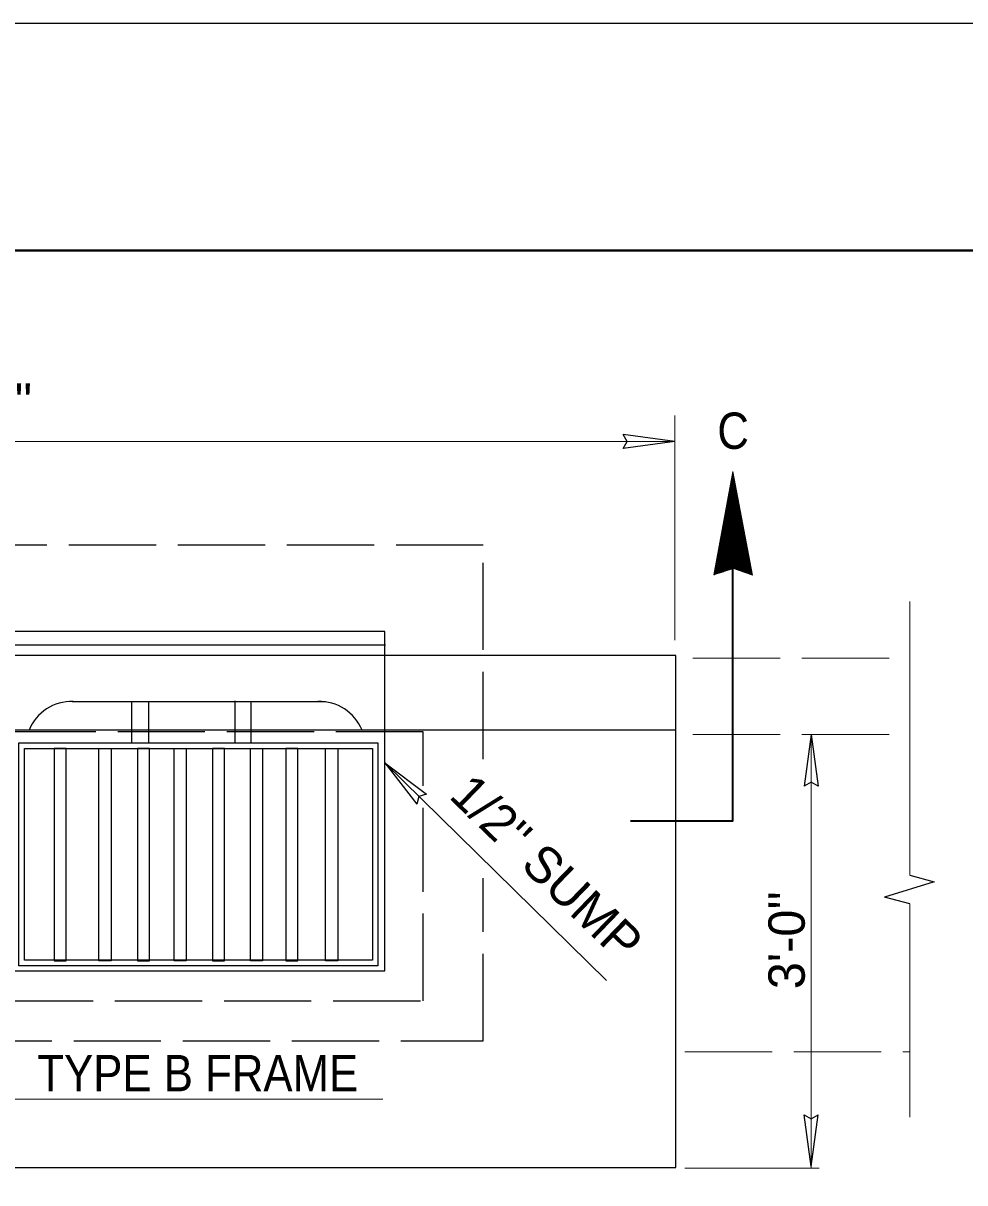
# Model space of a CAD drawing. Extents: x 385 to 753, y -129 to 142.
# Drawn here: x 600.32 to 631.4, y 62.36 to 100.64 of the extents above; entities that cross this region are included whole.
import ezdxf

# ---------------------------------------------------------------- set-up
doc = ezdxf.new("R2010")
doc.units = 0
doc.header["$LTSCALE"] = 0.48
doc.linetypes.add('LONG_DASHED', pattern=[7.5, 6, -1.5])
doc.layers.add('1', color=7, linetype='Continuous', lineweight=13)
doc.layers.add('15', color=7, linetype='Continuous', lineweight=13)
doc.layers.add('10', color=7, linetype='Continuous')

msp = doc.modelspace()

# ---------------------------------------------------------------- linework, layer by layer
at = {"layer": '1', "lineweight": 40}
msp.add_line((418.5478, 93.1413), (743.5478, 93.1413), dxfattribs=at)
at = {"layer": '1'}
for p, q in [((621.8238, 80.2713), (621.8238, 87.6928)), ((577.4772, 86.8314), (621.8238, 86.8314)), ((629.583, 72.5122), (629.583, 81.555)), ((626.3262, 62.8421), (626.3262, 77.1624)), ((612.2556, 76.2209), (619.5693, 69.0373)), ((629.583, 71.5692), (629.583, 64.5255)), ((596.7286, 65.1219), (612.1902, 65.1219)), ((622.1591, 62.8421), (626.5954, 62.8421))]:
    msp.add_line(p, q, dxfattribs=at)
at = {"layer": '1', "lineweight": 25}
for p, q in [((621.8234, 86.8323), (620.1204, 87.0662)), ((621.8234, 86.8323), (620.1204, 86.5982)), ((587.2353, 80.1221), (612.2754, 80.1221)), ((601.9347, 78.2501), (610.2953, 78.2501)), ((577.5641, 77.3139), (621.8602, 77.3139)), ((626.3254, 77.1621), (626.0914, 75.4591)), ((626.3254, 77.1621), (626.5594, 75.4591)), ((612.2552, 76.2201), (613.6342, 75.1937)), ((612.2552, 76.2201), (613.3062, 74.8598)), ((629.583, 71.5692), (628.7517, 71.7911)), ((626.327, 62.9026), (626.093, 64.6056)), ((626.327, 62.9026), (626.561, 64.6056))]:
    msp.add_line(p, q, dxfattribs=at)
at = {"layer": '1', "linetype": 'LONG_DASHED'}
for p, q in [((622.4197, 79.675), (629.583, 79.675)), ((622.4197, 77.157), (629.583, 77.157)), ((622.1548, 66.6874), (629.583, 66.6874))]:
    msp.add_line(p, q, dxfattribs=at)
at = {"layer": '1', "linetype": 'LONG_DASHED', "lineweight": 25}
for p, q in [((603.9045, 76.8751), (603.9045, 78.2234)), ((604.4673, 76.8917), (604.4673, 78.2341)), ((607.3144, 76.8751), (607.3144, 78.2682)), ((607.8442, 76.8751), (607.8442, 78.2172)), ((604.4838, 76.8751), (604.4838, 76.8917))]:
    msp.add_line(p, q, dxfattribs=at)
at = {"layer": '1', "lineweight": 25}
for points in [[(403.5478, -119.3587), (403.5478, 100.6413), (748.5478, 100.6413)], [(620.1204, 86.5982), (620.2522, 86.8347), (620.1204, 87.0662)], [(626.5594, 75.4591), (626.323, 75.5908), (626.0914, 75.4591)], [(613.6342, 75.1937), (613.3745, 75.1173), (613.3062, 74.8598)], [(629.583, 72.5122), (630.3887, 72.2972), (628.7517, 71.7911)], [(626.093, 64.6056), (626.3294, 64.4738), (626.561, 64.6056)]]:
    msp.add_lwpolyline(points, dxfattribs=at)
at = {"layer": '1', "lineweight": 35}
msp.add_lwpolyline([(620.367, 74.3077), (623.7439, 74.3077), (623.7439, 85.3075)], dxfattribs=at)
at = {"layer": '1', "linetype": 'LONG_DASHED', "lineweight": 25}
for points in [[(615.5038, 76.3511), (615.5038, 83.41), (583.9867, 83.41), (583.9867, 75.7746)], [(613.5174, 75.4646), (613.5174, 77.2477), (586.3042, 77.2477), (586.3042, 76.0196)], [(599.7477, 68.3686), (613.5174, 68.3686), (613.5174, 74.7368)], [(583.9867, 72.3477), (583.9867, 67.0433), (615.5038, 67.0433), (615.5038, 72.4159)]]:
    msp.add_lwpolyline(points, dxfattribs=at)
at = {"layer": '1', "lineweight": 25}
for points in [[(587.1649, 69.3625), (612.2594, 69.3625), (612.2594, 80.5607), (587.1649, 80.5607)], [(577.4317, 62.8688), (621.8602, 62.8688), (621.8602, 79.7656), (577.4317, 79.7656)], [(612.0277, 69.5282), (600.1756, 69.5282), (600.1756, 76.8833), (612.0277, 76.8833)], [(611.8456, 69.7103), (600.3577, 69.7103), (600.3577, 76.7012), (611.8456, 76.7012)], [(601.3388, 69.6939), (601.7361, 69.6939), (601.7361, 76.7011), (601.3388, 76.7011)], [(603.2173, 69.6939), (602.8201, 69.6939), (602.8201, 76.7011), (603.2173, 76.7011)], [(604.0867, 69.6939), (604.4839, 69.6939), (604.4839, 76.7011), (604.0867, 76.7011)], [(605.7003, 69.6939), (605.3031, 69.6939), (605.3031, 76.7011), (605.7003, 76.7011)], [(606.5697, 69.6939), (606.9669, 69.6939), (606.9669, 76.7011), (606.5697, 76.7011)], [(608.2163, 69.6939), (607.8191, 69.6939), (607.8191, 76.7011), (608.2163, 76.7011)], [(608.9865, 69.6939), (609.3837, 69.6939), (609.3837, 76.7011), (608.9865, 76.7011)], [(610.6993, 69.6939), (610.3021, 69.6939), (610.3021, 76.7011), (610.6993, 76.7011)]]:
    msp.add_lwpolyline(points, close=True, dxfattribs=at)
for centre, start, end in [((601.9148, 76.7361), 87.99572, 157.90903), ((610.0987, 76.7361), 22.09097, 92.00427)]:
    msp.add_arc(centre, 1.5149, start, end, dxfattribs=at)
at = {"layer": '15'}
for p, q in [((623.7271, 85.7601), (623.7561, 85.7601)), ((623.7317, 85.7851), (623.7513, 85.7851)), ((623.7362, 85.8101), (623.7466, 85.8101)), ((623.7374, 82.6329), (623.7374, 85.8165)), ((623.7408, 85.8351), (623.7418, 85.8351)), ((623.6584, 85.3851), (623.8272, 85.3851)), ((623.6624, 82.6081), (623.6624, 85.407)), ((623.663, 85.4101), (623.8225, 85.4101)), ((623.6676, 85.4351), (623.8177, 85.4351)), ((623.6722, 85.4601), (623.813, 85.4601)), ((623.6767, 85.4851), (623.8082, 85.4851)), ((623.6813, 85.5101), (623.8035, 85.5101)), ((623.6859, 85.5351), (623.7988, 85.5351)), ((623.6874, 82.6164), (623.6874, 85.5435)), ((623.6904, 85.5601), (623.7941, 85.5601)), ((623.695, 85.5851), (623.7893, 85.5851)), ((623.6996, 85.6101), (623.7846, 85.6101)), ((623.7042, 85.6351), (623.7798, 85.6351)), ((623.7088, 85.6601), (623.7751, 85.6601)), ((623.7124, 82.6247), (623.7124, 85.68)), ((623.7133, 85.6851), (623.7703, 85.6851)), ((623.7179, 85.7101), (623.7656, 85.7101)), ((623.7225, 85.7351), (623.7608, 85.7351)), ((623.7624, 82.6407), (623.7624, 85.7268)), ((623.7874, 82.632), (623.7874, 85.5951)), ((623.8124, 82.6233), (623.8124, 85.4633)), ((623.5852, 84.9851), (623.9032, 84.9851)), ((623.5874, 82.5833), (623.5874, 84.9974)), ((623.5897, 85.0101), (623.8984, 85.0101)), ((623.5943, 85.0351), (623.8937, 85.0351)), ((623.5989, 85.0601), (623.8889, 85.0601)), ((623.6035, 85.0851), (623.8842, 85.0851)), ((623.6081, 85.1101), (623.8794, 85.1101)), ((623.6124, 82.5916), (623.6124, 85.1339)), ((623.6127, 85.1351), (623.8747, 85.1351)), ((623.6172, 85.1601), (623.8699, 85.1601)), ((623.6218, 85.1851), (623.8652, 85.1851)), ((623.6263, 85.2101), (623.8605, 85.2101)), ((623.6309, 85.2351), (623.8557, 85.2351)), ((623.6355, 85.2601), (623.851, 85.2601)), ((623.6374, 82.5998), (623.6374, 85.2704)), ((623.6401, 85.2851), (623.8462, 85.2851)), ((623.6447, 85.3101), (623.8415, 85.3101)), ((623.6492, 85.3351), (623.8367, 85.3351)), ((623.6538, 85.3601), (623.832, 85.3601)), ((623.8374, 82.6148), (623.8374, 85.3315)), ((623.8624, 82.6061), (623.8624, 85.1997)), ((623.8874, 82.5974), (623.8874, 85.068)), ((623.5165, 84.6101), (623.9743, 84.6101)), ((623.5211, 84.6351), (623.9696, 84.6351)), ((623.5257, 84.6601), (623.9648, 84.6601)), ((623.5303, 84.6851), (623.9601, 84.6851)), ((623.5348, 84.7101), (623.9553, 84.7101)), ((623.5374, 82.5667), (623.5374, 84.7243)), ((623.5394, 84.7351), (623.9506, 84.7351)), ((623.5439, 84.7601), (623.9458, 84.7601)), ((623.5485, 84.7851), (623.9411, 84.7851)), ((623.5531, 84.8101), (623.9363, 84.8101)), ((623.5577, 84.8351), (623.9316, 84.8351)), ((623.5622, 84.8601), (623.9268, 84.8601)), ((623.5624, 82.5751), (623.5624, 84.8609)), ((623.5668, 84.8851), (623.9222, 84.8851)), ((623.5714, 84.9101), (623.9174, 84.9101)), ((623.576, 84.9351), (623.9127, 84.9351)), ((623.5806, 84.9601), (623.9079, 84.9601)), ((623.9124, 82.5888), (623.9124, 84.9363)), ((623.9374, 82.5802), (623.9374, 84.8045)), ((623.9624, 82.5715), (623.9624, 84.6727)), ((623.4478, 84.2351), (624.0455, 84.2351)), ((623.4524, 84.2601), (624.0408, 84.2601)), ((623.457, 84.2851), (624.036, 84.2851)), ((623.4616, 84.3101), (624.0312, 84.3101)), ((623.4624, 82.542), (623.4624, 84.3148)), ((623.4662, 84.3351), (624.0265, 84.3351)), ((623.4707, 84.3601), (624.0217, 84.3601)), ((623.4752, 84.3851), (624.017, 84.3851)), ((623.4798, 84.4101), (624.0122, 84.4101)), ((623.4844, 84.4351), (624.0075, 84.4351)), ((623.4874, 82.5502), (623.4874, 84.4513)), ((623.489, 84.4601), (624.0027, 84.4601)), ((623.4936, 84.4851), (623.998, 84.4851)), ((623.4982, 84.5101), (623.9932, 84.5101)), ((623.5027, 84.5351), (623.9885, 84.5351)), ((623.5073, 84.5601), (623.9838, 84.5601)), ((623.5119, 84.5851), (623.9791, 84.5851)), ((623.5124, 82.5585), (623.5124, 84.5878)), ((623.9874, 82.5629), (623.9874, 84.541)), ((624.0124, 82.5542), (624.0124, 84.4093)), ((624.0374, 82.5456), (624.0374, 84.2775)), ((623.3746, 83.8351), (624.1213, 83.8351)), ((623.3792, 83.8601), (624.1166, 83.8601)), ((623.3837, 83.8851), (624.1118, 83.8851)), ((623.3874, 82.5172), (623.3874, 83.9052)), ((623.3883, 83.9101), (624.1072, 83.9101)), ((623.3929, 83.9351), (624.1024, 83.9351)), ((623.3974, 83.9601), (624.0977, 83.9601)), ((623.402, 83.9851), (624.0929, 83.9851)), ((623.4066, 84.0101), (624.0882, 84.0101)), ((623.4112, 84.0351), (624.0834, 84.0351)), ((623.4124, 82.5254), (623.4124, 84.0417)), ((623.4158, 84.0601), (624.0787, 84.0601)), ((623.4203, 84.0851), (624.0739, 84.0851)), ((623.4249, 84.1101), (624.0692, 84.1101)), ((623.4295, 84.1351), (624.0644, 84.1351)), ((623.4341, 84.1601), (624.0597, 84.1601)), ((623.4374, 82.5337), (623.4374, 84.1783)), ((623.4387, 84.1851), (624.0549, 84.1851)), ((623.4433, 84.2101), (624.0502, 84.2101)), ((624.0624, 82.537), (624.0624, 84.1457)), ((624.0874, 82.5283), (624.0874, 84.0139)), ((624.1124, 82.5197), (624.1124, 83.8822)), ((623.3059, 83.4601), (624.1925, 83.4601)), ((623.3105, 83.4851), (624.1877, 83.4851)), ((623.3124, 82.4923), (623.3124, 83.4957)), ((623.3151, 83.5101), (624.183, 83.5101)), ((623.3197, 83.5351), (624.1782, 83.5351)), ((623.3242, 83.5601), (624.1735, 83.5601)), ((623.3288, 83.5851), (624.1688, 83.5851)), ((623.3333, 83.6101), (624.1641, 83.6101)), ((623.3374, 82.5006), (623.3374, 83.6322)), ((623.3379, 83.6351), (624.1593, 83.6351)), ((623.3425, 83.6601), (624.1546, 83.6601)), ((623.3471, 83.6851), (624.1498, 83.6851)), ((623.3517, 83.7101), (624.1451, 83.7101)), ((623.3562, 83.7351), (624.1403, 83.7351)), ((623.3608, 83.7601), (624.1356, 83.7601)), ((623.3624, 82.5089), (623.3624, 83.7687)), ((623.3654, 83.7851), (624.1308, 83.7851)), ((623.37, 83.8101), (624.1261, 83.8101)), ((624.1374, 82.5111), (624.1374, 83.7504)), ((624.1624, 82.5024), (624.1624, 83.6187)), ((624.1874, 82.4937), (624.1874, 83.4869)), ((623.2373, 83.0851), (624.2637, 83.0851)), ((623.2374, 82.4676), (623.2374, 83.0862)), ((623.2418, 83.1101), (624.2589, 83.1101)), ((623.2464, 83.1351), (624.2542, 83.1351)), ((623.2509, 83.1601), (624.2494, 83.1601)), ((623.2555, 83.1851), (624.2447, 83.1851)), ((623.2601, 83.2101), (624.2399, 83.2101)), ((623.2624, 82.4758), (623.2624, 83.2227)), ((623.2647, 83.2351), (624.2352, 83.2351)), ((623.2692, 83.2601), (624.2305, 83.2601)), ((623.2738, 83.2851), (624.2257, 83.2851)), ((623.2784, 83.3101), (624.221, 83.3101)), ((623.283, 83.3351), (624.2162, 83.3351)), ((623.2874, 82.4841), (623.2874, 83.3592)), ((623.2876, 83.3601), (624.2115, 83.3601)), ((623.2922, 83.3851), (624.2067, 83.3851)), ((623.2967, 83.4101), (624.202, 83.4101)), ((623.3013, 83.4351), (624.1972, 83.4351)), ((624.2124, 82.4852), (624.2124, 83.3552)), ((624.2374, 82.4765), (624.2374, 83.2234)), ((624.2624, 82.4678), (624.2624, 83.0917)), ((623.164, 82.6851), (624.3396, 82.6851)), ((623.1686, 82.7101), (624.3348, 82.7101)), ((623.1732, 82.7351), (624.3301, 82.7351)), ((623.1777, 82.7601), (624.3253, 82.7601)), ((623.1822, 82.7851), (624.3206, 82.7851)), ((623.1868, 82.8101), (624.3158, 82.8101)), ((623.1874, 82.451), (623.1874, 82.8131)), ((623.1914, 82.8351), (624.3111, 82.8351)), ((623.196, 82.8601), (624.3063, 82.8601)), ((623.2006, 82.8851), (624.3016, 82.8851)), ((623.2052, 82.9101), (624.2968, 82.9101)), ((623.2097, 82.9351), (624.2921, 82.9351)), ((623.2124, 82.4592), (623.2124, 82.9497)), ((623.2143, 82.9601), (624.2874, 82.9601)), ((623.2189, 82.9851), (624.2827, 82.9851)), ((623.2235, 83.0101), (624.2779, 83.0101)), ((623.2281, 83.0351), (624.2732, 83.0351)), ((623.2327, 83.0601), (624.2684, 83.0601)), ((624.2874, 82.4592), (624.2874, 82.9599)), ((624.3124, 82.4506), (624.3124, 82.8282)), ((624.3374, 82.4419), (624.3374, 82.6964)), ((623.1182, 82.4351), (623.1392, 82.4351)), ((623.1227, 82.4601), (623.2148, 82.4601)), ((623.1273, 82.4851), (623.2904, 82.4851)), ((623.1319, 82.5101), (623.366, 82.5101)), ((623.1365, 82.5351), (623.4416, 82.5351)), ((623.1374, 82.4345), (623.1374, 82.5401)), ((623.1411, 82.5601), (623.5172, 82.5601)), ((623.1457, 82.5851), (623.5928, 82.5851)), ((623.1503, 82.6101), (623.6683, 82.6101)), ((623.1548, 82.6351), (623.7439, 82.6351)), ((623.1594, 82.6601), (624.3443, 82.6601)), ((623.1624, 82.4428), (623.1624, 82.6766)), ((623.7785, 82.6351), (624.3491, 82.6351)), ((623.8508, 82.6101), (624.3537, 82.6101)), ((623.9232, 82.5851), (624.3585, 82.5851)), ((623.9955, 82.5601), (624.3632, 82.5601)), ((624.0678, 82.5351), (624.368, 82.5351)), ((624.1402, 82.5101), (624.3727, 82.5101)), ((624.2126, 82.4851), (624.3775, 82.4851)), ((624.2849, 82.4601), (624.3822, 82.4601)), ((624.3573, 82.4351), (624.387, 82.4351)), ((624.3624, 82.4333), (624.3624, 82.5646)), ((624.3874, 82.4247), (624.3874, 82.4328))]:
    msp.add_line(p, q, dxfattribs=at)
msp.add_lwpolyline([(624.3891, 82.4241), (623.7413, 85.8379), (623.1168, 82.4277), (623.7616, 82.6409)], close=True, dxfattribs=at)

# ---------------------------------------------------------------- texts
at = {"layer": '10'}
msp.add_text('9\'-2"', height=1.2, dxfattribs=at).set_placement((597.4145, 87.5572))
at = {"layer": '10', "width": 0.9}
for s, p in [('C', (623.2294, 86.5884)), ('TYPE B FRAME', (600.7851, 65.3817))]:
    msp.add_text(s, height=1.2, dxfattribs=at).set_placement(p)
at = {"layer": '10'}
for s, rotation, p in [("1/2'' SUMP", 315.973, (614.3339, 75.0898)), ("3'-0''", 90, (626.1157, 68.7539))]:
    msp.add_text(s, height=1.2, rotation=rotation, dxfattribs=at).set_placement(p)

doc.saveas('drawing.dxf')
